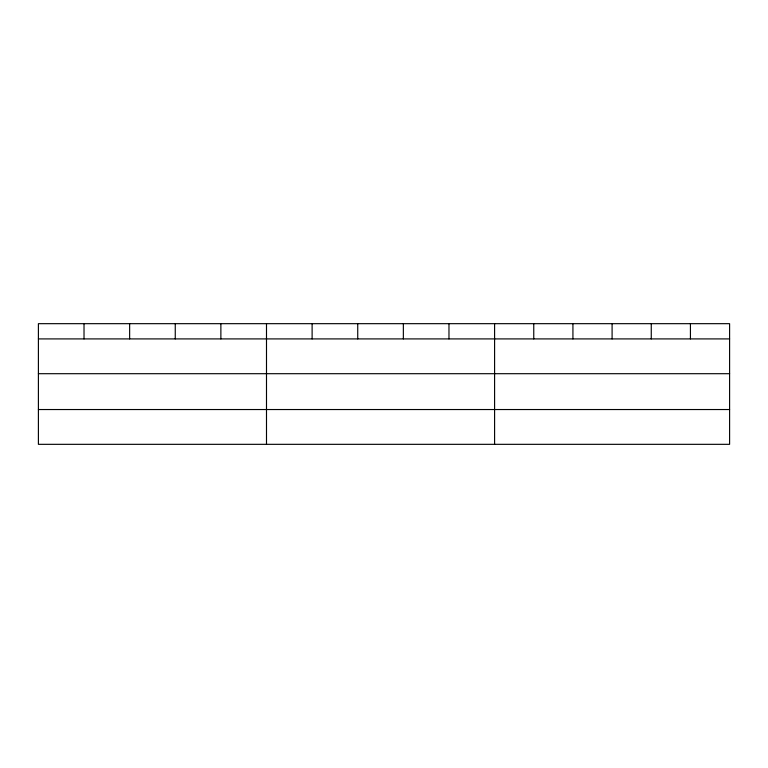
<?xml version="1.0" encoding="UTF-8"?>
<svg xmlns="http://www.w3.org/2000/svg" width="768" height="768" viewBox="0 0 768 768"><rect width="100%" height="100%" fill="white"/><g stroke="black" fill="none" stroke-linecap="round" stroke-linejoin="round"><path stroke-width="1.15" d="M729.6 373.699L729.6 323.674L38.4 323.674L38.4 444.326L729.6 444.326L729.6 373.699L38.4 373.699M38.4 338.909L729.6 338.909M38.4 409.536L729.6 409.536M690.432 323.674L690.432 338.909M651.264 323.674L651.264 338.909M612.096 323.674L612.096 338.909M572.928 323.674L572.928 338.909M533.76 323.674L533.76 338.909M494.592 323.674L494.592 444.326M448.973 323.674L448.973 338.909M403.354 323.674L403.354 338.909M357.734 323.674L357.734 338.909M312.115 323.674L312.115 338.909M266.496 323.674L266.496 444.326M220.877 323.674L220.877 338.909M175.258 323.674L175.258 338.909M129.638 323.674L129.638 338.909M84.019 323.674L84.019 338.909"/></g></svg>
